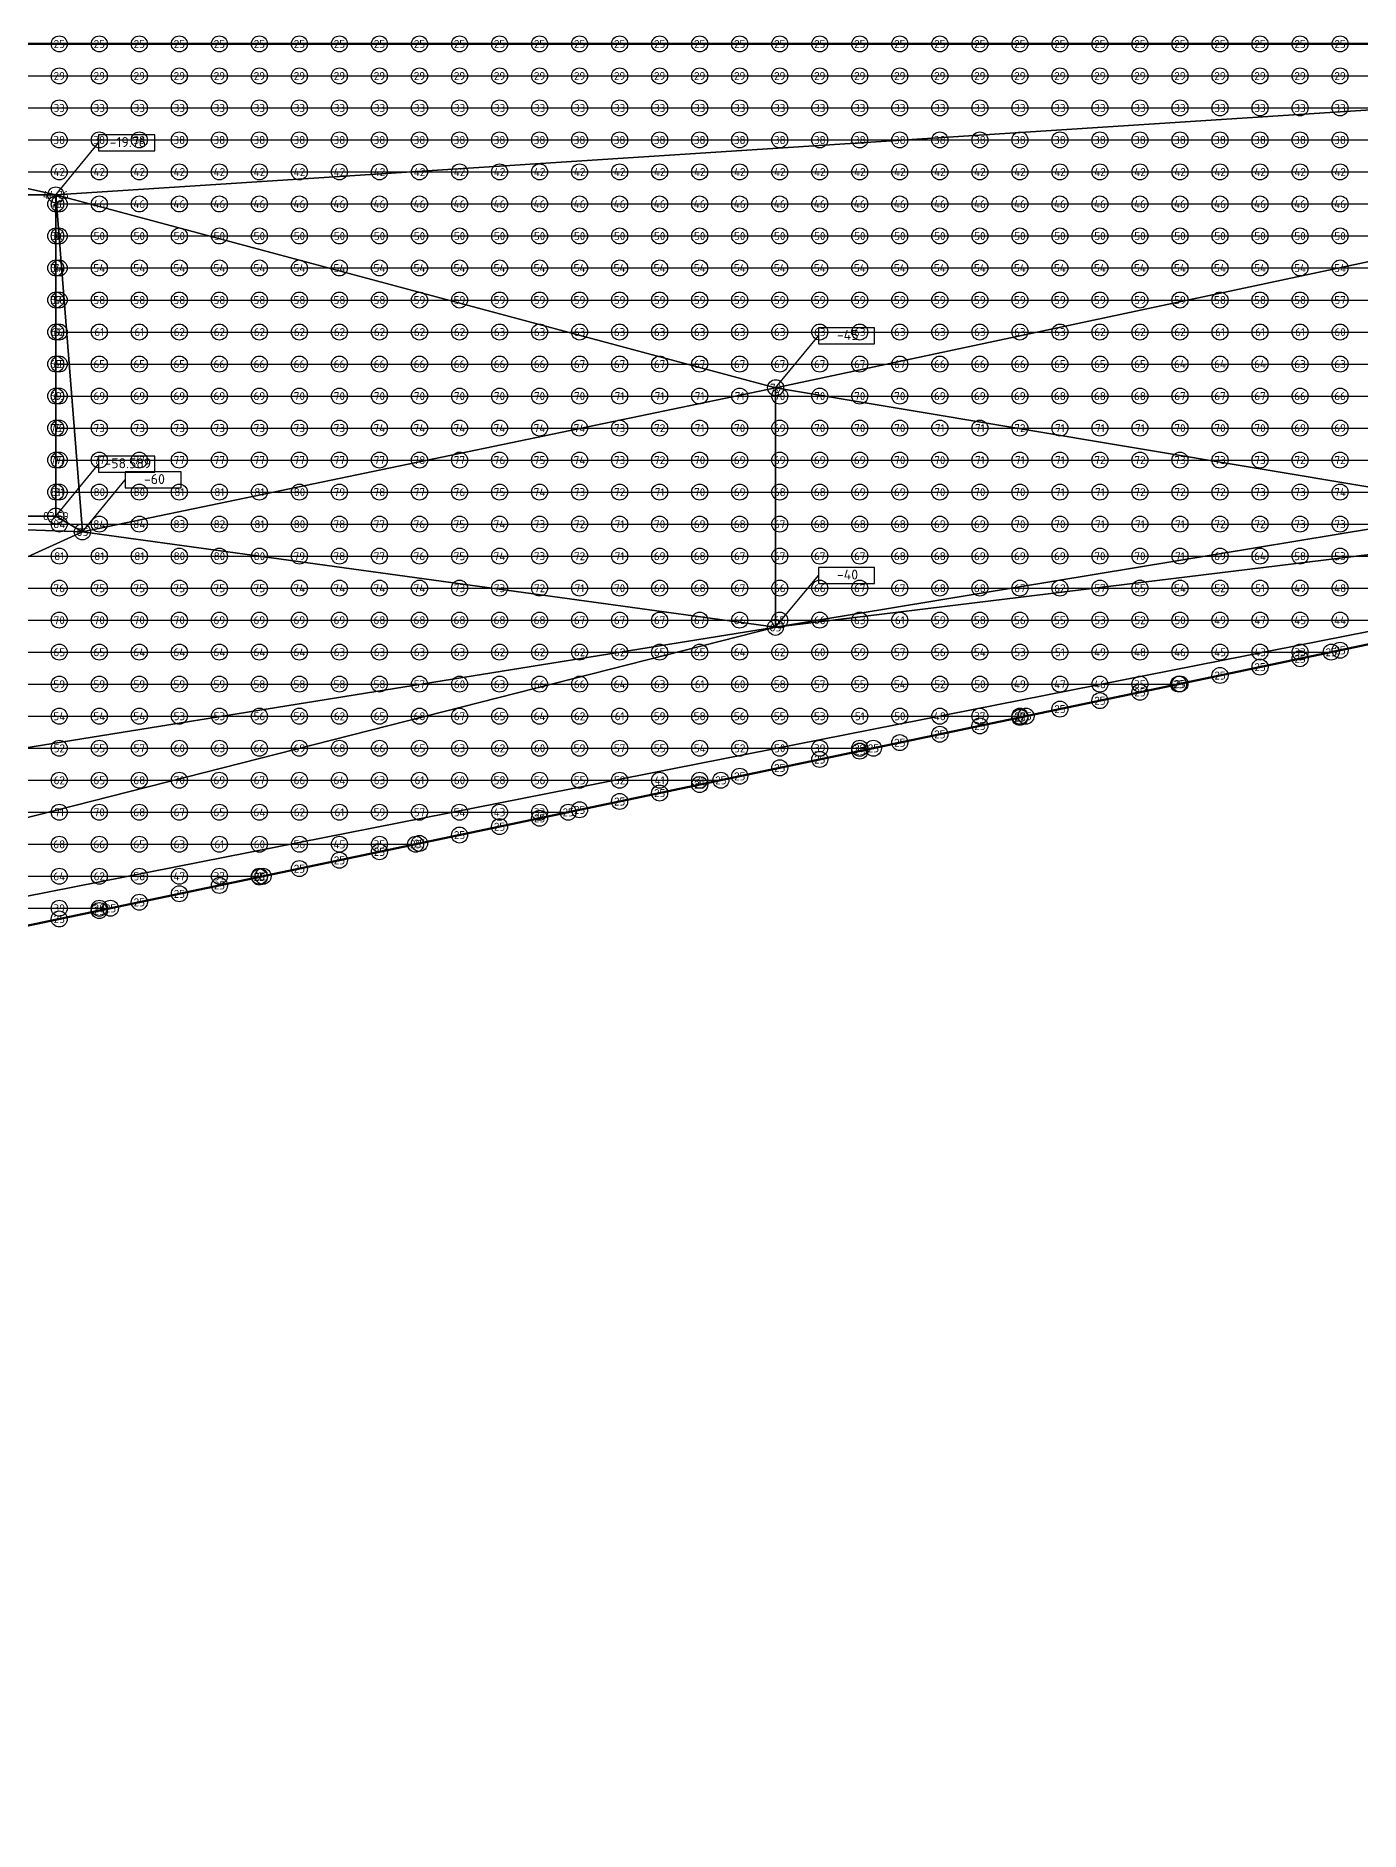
# Model space of a CAD drawing. Header units: millimetres. Extents: x 3543 to 589126, y -146359 to 38454.
# Drawn here: x 536469 to 553010, y 4826 to 27258 of the extents above; entities that cross this region are included whole.
import ezdxf
from ezdxf.enums import TextEntityAlignment as Align

# ---------------------------------------------------------------- set-up
doc = ezdxf.new("R2010")
doc.units = ezdxf.units.MM
doc.layers.add('контур', color=1, linetype='Continuous', lineweight=50)
for name, color, linetype in [('линии_высот', 4, 'Continuous'), ('областиvb', 52, 'Continuous'), ('опоры_текстvb', 7, 'Continuous'), ('опорыvb', 7, 'Continuous'), ('сеткаvb', 8, 'Continuous')]:
    doc.layers.add(name, color=color, linetype=linetype)
doc.styles.add('isocpeur', font='isocpeur.ttf')

# ---------------------------------------------------------------- blocks, each defined once
blk = doc.blocks.new('otmetka_oporvb')
at = {"linetype": 'ByBlock', "lineweight": -2}
blk.add_hatch(color=0, dxfattribs=at).paths.add_polyline_path([(-38, -32, 1), (38, 32, 1)])
at = {"color": 0, "linetype": 'ByBlock', "lineweight": -2}
blk.add_line((0, 0), (2142, 2596), dxfattribs=at)
at = {"color": 0}
blk.add_lwpolyline([(2142, 2196), (4942, 2196), (4942, 2996), (2142, 2996)], close=True, dxfattribs=at)
at = {"color": 0, "linetype": 'ByBlock', "lineweight": -2, "style": 'isocpeur'}
blk.add_attdef('OTM', text='', height=500, dxfattribs=at).set_placement((3600, 2639), align=Align.MIDDLE_CENTER)
blk = doc.blocks.new('opor_symbPRO')
at = {"color": 0, "ltscale": 20}
blk.add_circle((0, 0), 100, dxfattribs=at)
at = {"layer": 'опоры_текстvb', "color": 0, "linetype": 'ByBlock', "lineweight": -2, "style": 'isocpeur'}
blk.add_attdef('COL', text='', height=100, dxfattribs=at).set_placement((0, -1), align=Align.MIDDLE_CENTER)

msp = doc.modelspace()

# ---------------------------------------------------------------- linework, layer by layer
at = {"layer": 'контур'}
msp.add_lwpolyline([(482446.7, 4826.4), (477760.5, 27157.8), (496743.3, 27157.8), (496743.3, 17060.4), (528243.1, 17060.4), (528243.1, 27157.8), (565904.8, 27157.8), (565904.8, 22339.3)], close=True, dxfattribs=at)
at = {"layer": 'линии_высот'}
for points in [[(536716.9, 25271.5), (528243.1, 27157.8), (565904.8, 27157.8)], [(531615.9, 25271.5), (528243.1, 27157.8), (536716.9, 25271.5)], [(545709.5, 22862), (536716.9, 25271.5), (565904.8, 27157.8)], [(554700.5, 21357.4), (545709.5, 22862), (565904.8, 27157.8)], [(537049.5, 21060.2), (536716.9, 25271.5), (545709.5, 22862)], [(536716.9, 21258.6), (536716.9, 25271.5), (537049.5, 21060.2)], [(545707.4, 19867.8), (537049.5, 21060.2), (545709.5, 22862)], [(545707.4, 19867.8), (545709.5, 22862), (554700.5, 21357.4)], [(482446.7, 4826.4), (519200.6, 13124.4), (565904.8, 22339.3)], [(519200.6, 13124.4), (545707.4, 19867.8), (565904.8, 22339.3)], [(545707.4, 19867.8), (554700.5, 21357.4), (565904.8, 22339.3)], [(528243.1, 17060.4), (531615.9, 21258.6), (537049.5, 21060.2)], [(531615.9, 21258.6), (536716.9, 21258.6), (537049.5, 21060.2)], [(528243.1, 17060.4), (537049.5, 21060.2), (545707.4, 19867.8)], [(519200.6, 13124.4), (528243.1, 17060.4), (545707.4, 19867.8)]]:
    msp.add_lwpolyline(points, close=True, dxfattribs=at)
at = {"layer": 'областиvb'}
msp.add_lwpolyline([(531615.9, 25271.5), (536716.9, 25271.5), (536716.9, 21258.6), (531615.9, 21258.6)], close=True, dxfattribs=at)
at = {"layer": 'сеткаvb'}
for p, q in [((528243.1, 27157.8), (565904.8, 27157.8)), ((528243.1, 26757.8), (565904.8, 26757.8)), ((528243.1, 26357.8), (565904.8, 26357.8)), ((528243.1, 25957.8), (565904.8, 25957.8)), ((528243.1, 25557.8), (565904.8, 25557.8)), ((531615.9, 25271.5), (536716.9, 25271.5)), ((536716.9, 25157.8), (565904.8, 25157.8)), ((536716.9, 24757.8), (565904.8, 24757.8)), ((536716.9, 24357.8), (565904.8, 24357.8)), ((536716.9, 23957.8), (565904.8, 23957.8)), ((536716.9, 23557.8), (565904.8, 23557.8)), ((536716.9, 23157.8), (565904.8, 23157.8)), ((536716.9, 22757.8), (565904.8, 22757.8)), ((536716.9, 22357.8), (565904.8, 22357.8)), ((536716.9, 21957.8), (564087, 21957.8)), ((536716.9, 21557.8), (562180.8, 21557.8)), ((528243.1, 21157.8), (560274.6, 21157.8)), ((536716.9, 21258.6), (531615.9, 21258.6)), ((528243.1, 20757.8), (558368.4, 20757.8)), ((528243.1, 20357.8), (556462.2, 20357.8)), ((528243.1, 19957.8), (554556, 19957.8)), ((528243.1, 19557.8), (552649.7, 19557.8)), ((528243.1, 19157.8), (550743.5, 19157.8)), ((528243.1, 18757.8), (548837.3, 18757.8)), ((528243.1, 18357.8), (546931.1, 18357.8)), ((528243.1, 17957.8), (545024.9, 17957.8)), ((528243.1, 17557.8), (543118.7, 17557.8)), ((528243.1, 17157.8), (541212.4, 17157.8)), ((481989, 16757.8), (539306.2, 16757.8)), ((482073.8, 16357.8), (537400, 16357.8))]:
    msp.add_line(p, q, dxfattribs=at)

# ---------------------------------------------------------------- block references
at = {"xscale": 0.25, "yscale": 0.25, "zscale": 0.25}
for p, values in [((536716.9, 25271.5), {'OTM': '-19.76'}), ((545709.5, 22862), {'OTM': '-45'}), ((536716.9, 21258.6), {'OTM': '-58.589'}), ((537049.5, 21060.2), {'OTM': '-60'}), ((545707.4, 19867.8), {'OTM': '-40'})]:
    msp.add_blockref('otmetka_oporvb', p, dxfattribs=at).add_auto_attribs(values)
at = {"layer": 'опорыvb', "color": 1}
for p, values in [((536760.5, 27157.8), {'COL': '25'}), ((537260.5, 27157.8), {'COL': '25'}), ((537760.5, 27157.8), {'COL': '25'}), ((538260.5, 27157.8), {'COL': '25'}), ((538760.5, 27157.8), {'COL': '25'}), ((539260.5, 27157.8), {'COL': '25'}), ((539760.5, 27157.8), {'COL': '25'}), ((540260.5, 27157.8), {'COL': '25'}), ((540760.5, 27157.8), {'COL': '25'}), ((541260.5, 27157.8), {'COL': '25'}), ((541760.5, 27157.8), {'COL': '25'}), ((542260.5, 27157.8), {'COL': '25'}), ((542760.5, 27157.8), {'COL': '25'}), ((543260.5, 27157.8), {'COL': '25'}), ((543760.5, 27157.8), {'COL': '25'}), ((544260.5, 27157.8), {'COL': '25'}), ((544760.5, 27157.8), {'COL': '25'}), ((545260.5, 27157.8), {'COL': '25'}), ((545760.5, 27157.8), {'COL': '25'}), ((546260.5, 27157.8), {'COL': '25'}), ((546760.5, 27157.8), {'COL': '25'}), ((547260.5, 27157.8), {'COL': '25'}), ((547760.5, 27157.8), {'COL': '25'}), ((548260.5, 27157.8), {'COL': '25'}), ((548760.5, 27157.8), {'COL': '25'}), ((549260.5, 27157.8), {'COL': '25'}), ((549760.5, 27157.8), {'COL': '25'}), ((550260.5, 27157.8), {'COL': '25'}), ((550760.5, 27157.8), {'COL': '25'}), ((551260.5, 27157.8), {'COL': '25'}), ((551760.5, 27157.8), {'COL': '25'}), ((552260.5, 27157.8), {'COL': '25'}), ((552760.5, 27157.8), {'COL': '25'}), ((536760.5, 26757.8), {'COL': '29'}), ((537260.5, 26757.8), {'COL': '29'}), ((537760.5, 26757.8), {'COL': '29'}), ((538260.5, 26757.8), {'COL': '29'}), ((538760.5, 26757.8), {'COL': '29'}), ((539260.5, 26757.8), {'COL': '29'}), ((539760.5, 26757.8), {'COL': '29'}), ((540260.5, 26757.8), {'COL': '29'}), ((540760.5, 26757.8), {'COL': '29'}), ((541260.5, 26757.8), {'COL': '29'}), ((541760.5, 26757.8), {'COL': '29'}), ((542260.5, 26757.8), {'COL': '29'}), ((542760.5, 26757.8), {'COL': '29'}), ((543260.5, 26757.8), {'COL': '29'}), ((543760.5, 26757.8), {'COL': '29'}), ((544260.5, 26757.8), {'COL': '29'}), ((544760.5, 26757.8), {'COL': '29'}), ((545260.5, 26757.8), {'COL': '29'}), ((545760.5, 26757.8), {'COL': '29'}), ((546260.5, 26757.8), {'COL': '29'}), ((546760.5, 26757.8), {'COL': '29'}), ((547260.5, 26757.8), {'COL': '29'}), ((547760.5, 26757.8), {'COL': '29'}), ((548260.5, 26757.8), {'COL': '29'}), ((548760.5, 26757.8), {'COL': '29'}), ((549260.5, 26757.8), {'COL': '29'}), ((549760.5, 26757.8), {'COL': '29'}), ((550260.5, 26757.8), {'COL': '29'}), ((550760.5, 26757.8), {'COL': '29'}), ((551260.5, 26757.8), {'COL': '29'}), ((551760.5, 26757.8), {'COL': '29'}), ((552260.5, 26757.8), {'COL': '29'}), ((552760.5, 26757.8), {'COL': '29'}), ((536760.5, 26357.8), {'COL': '33'}), ((537260.5, 26357.8), {'COL': '33'}), ((537760.5, 26357.8), {'COL': '33'}), ((538260.5, 26357.8), {'COL': '33'}), ((538760.5, 26357.8), {'COL': '33'}), ((539260.5, 26357.8), {'COL': '33'}), ((539760.5, 26357.8), {'COL': '33'}), ((540260.5, 26357.8), {'COL': '33'}), ((540760.5, 26357.8), {'COL': '33'}), ((541260.5, 26357.8), {'COL': '33'}), ((541760.5, 26357.8), {'COL': '33'}), ((542260.5, 26357.8), {'COL': '33'}), ((542760.5, 26357.8), {'COL': '33'}), ((543260.5, 26357.8), {'COL': '33'}), ((543760.5, 26357.8), {'COL': '33'}), ((544260.5, 26357.8), {'COL': '33'}), ((544760.5, 26357.8), {'COL': '33'}), ((545260.5, 26357.8), {'COL': '33'}), ((545760.5, 26357.8), {'COL': '33'}), ((546260.5, 26357.8), {'COL': '33'}), ((546760.5, 26357.8), {'COL': '33'}), ((547260.5, 26357.8), {'COL': '33'}), ((547760.5, 26357.8), {'COL': '33'}), ((548260.5, 26357.8), {'COL': '33'}), ((548760.5, 26357.8), {'COL': '33'}), ((549260.5, 26357.8), {'COL': '33'}), ((549760.5, 26357.8), {'COL': '33'}), ((550260.5, 26357.8), {'COL': '33'}), ((550760.5, 26357.8), {'COL': '33'}), ((551260.5, 26357.8), {'COL': '33'}), ((551760.5, 26357.8), {'COL': '33'}), ((552260.5, 26357.8), {'COL': '33'}), ((552760.5, 26357.8), {'COL': '33'}), ((552260.5, 19557.8), {'COL': '33'}), ((552260.5, 19476.2), {'COL': '25'}), ((552649.7, 19557.8), {'COL': '25'}), ((552760.5, 19581.1), {'COL': '25'}), ((551260.5, 19266.3), {'COL': '25'}), ((551760.5, 19371.2), {'COL': '25'}), ((550260.5, 19056.5), {'COL': '25'}), ((550743.5, 19157.8), {'COL': '25'}), ((550760.5, 19161.4), {'COL': '25'}), ((548760.5, 18757.8), {'COL': '27'}), ((548837.3, 18757.8), {'COL': '25'}), ((549260.5, 18846.6), {'COL': '25'}), ((549760.5, 18951.6), {'COL': '25'}), ((547760.5, 18531.9), {'COL': '25'}), ((548260.5, 18636.8), {'COL': '25'}), ((548760.5, 18741.7), {'COL': '25'}), ((546760.5, 18357.8), {'COL': '29'}), ((546760.5, 18322), {'COL': '25'}), ((546931.1, 18357.8), {'COL': '25'}), ((547260.5, 18427), {'COL': '25'}), ((545760.5, 18112.2), {'COL': '25'}), ((546260.5, 18217.1), {'COL': '25'}), ((544760.5, 17957.8), {'COL': '31'}), ((544760.5, 17902.4), {'COL': '25'}), ((545024.9, 17957.8), {'COL': '25'}), ((545260.5, 18007.3), {'COL': '25'}), ((543760.5, 17692.5), {'COL': '25'}), ((544260.5, 17797.4), {'COL': '25'}), ((542760.5, 17557.8), {'COL': '33'}), ((542760.5, 17482.7), {'COL': '25'}), ((543118.7, 17557.8), {'COL': '25'}), ((543260.5, 17587.6), {'COL': '25'}), ((541760.5, 17272.8), {'COL': '25'}), ((542260.5, 17377.8), {'COL': '25'}), ((540260.5, 16958.1), {'COL': '25'}), ((540760.5, 17063), {'COL': '25'}), ((541212.4, 17157.8), {'COL': '25'}), ((541260.5, 17167.9), {'COL': '25'}), ((539260.5, 16757.8), {'COL': '26'}), ((539260.5, 16748.2), {'COL': '25'}), ((539306.2, 16757.8), {'COL': '25'}), ((539760.5, 16853.2), {'COL': '25'}), ((538260.5, 16538.4), {'COL': '25'}), ((538760.5, 16643.3), {'COL': '25'}), ((537260.5, 16357.8), {'COL': '28'}), ((537260.5, 16328.6), {'COL': '25'}), ((537400, 16357.8), {'COL': '25'}), ((537760.5, 16433.5), {'COL': '25'}), ((536760.5, 16223.6), {'COL': '25'})]:
    msp.add_blockref('opor_symbPRO', p, dxfattribs=at).add_auto_attribs(values)
at = {"layer": 'опорыvb', "color": 92}
for p, values in [((536760.5, 25957.8), {'COL': '38'}), ((537260.5, 25957.8), {'COL': '38'}), ((537760.5, 25957.8), {'COL': '38'}), ((538260.5, 25957.8), {'COL': '38'}), ((538760.5, 25957.8), {'COL': '38'}), ((539260.5, 25957.8), {'COL': '38'}), ((539760.5, 25957.8), {'COL': '38'}), ((540260.5, 25957.8), {'COL': '38'}), ((540760.5, 25957.8), {'COL': '38'}), ((541260.5, 25957.8), {'COL': '38'}), ((541760.5, 25957.8), {'COL': '38'}), ((542260.5, 25957.8), {'COL': '38'}), ((542760.5, 25957.8), {'COL': '38'}), ((543260.5, 25957.8), {'COL': '38'}), ((543760.5, 25957.8), {'COL': '38'}), ((544260.5, 25957.8), {'COL': '38'}), ((544760.5, 25957.8), {'COL': '38'}), ((545260.5, 25957.8), {'COL': '38'}), ((545760.5, 25957.8), {'COL': '38'}), ((546260.5, 25957.8), {'COL': '38'}), ((546760.5, 25957.8), {'COL': '38'}), ((547260.5, 25957.8), {'COL': '38'}), ((547760.5, 25957.8), {'COL': '38'}), ((548260.5, 25957.8), {'COL': '38'}), ((548760.5, 25957.8), {'COL': '38'}), ((549260.5, 25957.8), {'COL': '38'}), ((549760.5, 25957.8), {'COL': '38'}), ((550260.5, 25957.8), {'COL': '38'}), ((550760.5, 25957.8), {'COL': '38'}), ((551260.5, 25957.8), {'COL': '38'}), ((551760.5, 25957.8), {'COL': '38'}), ((552260.5, 25957.8), {'COL': '38'}), ((552760.5, 25957.8), {'COL': '38'}), ((536760.5, 25557.8), {'COL': '42'}), ((537260.5, 25557.8), {'COL': '42'}), ((537760.5, 25557.8), {'COL': '42'}), ((538260.5, 25557.8), {'COL': '42'}), ((538760.5, 25557.8), {'COL': '42'}), ((539260.5, 25557.8), {'COL': '42'}), ((539760.5, 25557.8), {'COL': '42'}), ((540260.5, 25557.8), {'COL': '42'}), ((540760.5, 25557.8), {'COL': '42'}), ((541260.5, 25557.8), {'COL': '42'}), ((541760.5, 25557.8), {'COL': '42'}), ((542260.5, 25557.8), {'COL': '42'}), ((542760.5, 25557.8), {'COL': '42'}), ((543260.5, 25557.8), {'COL': '42'}), ((543760.5, 25557.8), {'COL': '42'}), ((544260.5, 25557.8), {'COL': '42'}), ((544760.5, 25557.8), {'COL': '42'}), ((545260.5, 25557.8), {'COL': '42'}), ((545760.5, 25557.8), {'COL': '42'}), ((546260.5, 25557.8), {'COL': '42'}), ((546760.5, 25557.8), {'COL': '42'}), ((547260.5, 25557.8), {'COL': '42'}), ((547760.5, 25557.8), {'COL': '42'}), ((548260.5, 25557.8), {'COL': '42'}), ((548760.5, 25557.8), {'COL': '42'}), ((549260.5, 25557.8), {'COL': '42'}), ((549760.5, 25557.8), {'COL': '42'}), ((550260.5, 25557.8), {'COL': '42'}), ((550760.5, 25557.8), {'COL': '42'}), ((551260.5, 25557.8), {'COL': '42'}), ((551760.5, 25557.8), {'COL': '42'}), ((552260.5, 25557.8), {'COL': '42'}), ((552760.5, 25557.8), {'COL': '42'}), ((536716.9, 25271.5), {'COL': '44.76'}), ((536716.9, 25157.8), {'COL': '46'}), ((536760.5, 25157.8), {'COL': '46'}), ((537260.5, 25157.8), {'COL': '46'}), ((537760.5, 25157.8), {'COL': '46'}), ((538260.5, 25157.8), {'COL': '46'}), ((538760.5, 25157.8), {'COL': '46'}), ((539260.5, 25157.8), {'COL': '46'}), ((539760.5, 25157.8), {'COL': '46'}), ((540260.5, 25157.8), {'COL': '46'}), ((540760.5, 25157.8), {'COL': '46'}), ((541260.5, 25157.8), {'COL': '46'}), ((541760.5, 25157.8), {'COL': '46'}), ((542260.5, 25157.8), {'COL': '46'}), ((542760.5, 25157.8), {'COL': '46'}), ((543260.5, 25157.8), {'COL': '46'}), ((543760.5, 25157.8), {'COL': '46'}), ((544260.5, 25157.8), {'COL': '46'}), ((544760.5, 25157.8), {'COL': '46'}), ((545260.5, 25157.8), {'COL': '46'}), ((545760.5, 25157.8), {'COL': '46'}), ((546260.5, 25157.8), {'COL': '46'}), ((546760.5, 25157.8), {'COL': '46'}), ((547260.5, 25157.8), {'COL': '46'}), ((547760.5, 25157.8), {'COL': '46'}), ((548260.5, 25157.8), {'COL': '46'}), ((548760.5, 25157.8), {'COL': '46'}), ((549260.5, 25157.8), {'COL': '46'}), ((549760.5, 25157.8), {'COL': '46'}), ((550260.5, 25157.8), {'COL': '46'}), ((550760.5, 25157.8), {'COL': '46'}), ((551260.5, 25157.8), {'COL': '46'}), ((551760.5, 25157.8), {'COL': '46'}), ((552260.5, 25157.8), {'COL': '46'}), ((552760.5, 25157.8), {'COL': '46'}), ((552260.5, 20357.8), {'COL': '49'}), ((552760.5, 20357.8), {'COL': '48'}), ((551260.5, 19957.8), {'COL': '49'}), ((551760.5, 19957.8), {'COL': '47'}), ((552260.5, 19957.8), {'COL': '45'}), ((552760.5, 19957.8), {'COL': '44'}), ((549760.5, 19557.8), {'COL': '49'}), ((550260.5, 19557.8), {'COL': '48'}), ((550760.5, 19557.8), {'COL': '46'}), ((551260.5, 19557.8), {'COL': '45'}), ((551760.5, 19557.8), {'COL': '43'}), ((548760.5, 19157.8), {'COL': '49'}), ((549260.5, 19157.8), {'COL': '47'}), ((549760.5, 19157.8), {'COL': '46'}), ((550260.5, 19157.8), {'COL': '35'}), ((547760.5, 18757.8), {'COL': '48'}), ((548260.5, 18757.8), {'COL': '37'}), ((546260.5, 18357.8), {'COL': '39'}), ((544260.5, 17957.8), {'COL': '41'}), ((542260.5, 17557.8), {'COL': '43'}), ((540260.5, 17157.8), {'COL': '45'}), ((540760.5, 17157.8), {'COL': '35'}), ((538260.5, 16757.8), {'COL': '47'}), ((538760.5, 16757.8), {'COL': '37'}), ((536760.5, 16357.8), {'COL': '39'})]:
    msp.add_blockref('opor_symbPRO', p, dxfattribs=at).add_auto_attribs(values)
at = {"layer": 'опорыvb', "color": 131}
for p, values in [((536716.9, 24757.8), {'COL': '50'}), ((536760.5, 24757.8), {'COL': '50'}), ((537260.5, 24757.8), {'COL': '50'}), ((537760.5, 24757.8), {'COL': '50'}), ((538260.5, 24757.8), {'COL': '50'}), ((538760.5, 24757.8), {'COL': '50'}), ((539260.5, 24757.8), {'COL': '50'}), ((539760.5, 24757.8), {'COL': '50'}), ((540260.5, 24757.8), {'COL': '50'}), ((540760.5, 24757.8), {'COL': '50'}), ((541260.5, 24757.8), {'COL': '50'}), ((541760.5, 24757.8), {'COL': '50'}), ((542260.5, 24757.8), {'COL': '50'}), ((542760.5, 24757.8), {'COL': '50'}), ((543260.5, 24757.8), {'COL': '50'}), ((543760.5, 24757.8), {'COL': '50'}), ((544260.5, 24757.8), {'COL': '50'}), ((544760.5, 24757.8), {'COL': '50'}), ((545260.5, 24757.8), {'COL': '50'}), ((545760.5, 24757.8), {'COL': '50'}), ((546260.5, 24757.8), {'COL': '50'}), ((546760.5, 24757.8), {'COL': '50'}), ((547260.5, 24757.8), {'COL': '50'}), ((547760.5, 24757.8), {'COL': '50'}), ((548260.5, 24757.8), {'COL': '50'}), ((548760.5, 24757.8), {'COL': '50'}), ((549260.5, 24757.8), {'COL': '50'}), ((549760.5, 24757.8), {'COL': '50'}), ((550260.5, 24757.8), {'COL': '50'}), ((550760.5, 24757.8), {'COL': '50'}), ((551260.5, 24757.8), {'COL': '50'}), ((551760.5, 24757.8), {'COL': '50'}), ((552260.5, 24757.8), {'COL': '50'}), ((552760.5, 24757.8), {'COL': '50'}), ((536716.9, 24357.8), {'COL': '54'}), ((536760.5, 24357.8), {'COL': '54'}), ((537260.5, 24357.8), {'COL': '54'}), ((537760.5, 24357.8), {'COL': '54'}), ((538260.5, 24357.8), {'COL': '54'}), ((538760.5, 24357.8), {'COL': '54'}), ((539260.5, 24357.8), {'COL': '54'}), ((539760.5, 24357.8), {'COL': '54'}), ((540260.5, 24357.8), {'COL': '54'}), ((540760.5, 24357.8), {'COL': '54'}), ((541260.5, 24357.8), {'COL': '54'}), ((541760.5, 24357.8), {'COL': '54'}), ((542260.5, 24357.8), {'COL': '54'}), ((542760.5, 24357.8), {'COL': '54'}), ((543260.5, 24357.8), {'COL': '54'}), ((543760.5, 24357.8), {'COL': '54'}), ((544260.5, 24357.8), {'COL': '54'}), ((544760.5, 24357.8), {'COL': '54'}), ((545260.5, 24357.8), {'COL': '54'}), ((545760.5, 24357.8), {'COL': '54'}), ((546260.5, 24357.8), {'COL': '54'}), ((546760.5, 24357.8), {'COL': '54'}), ((547260.5, 24357.8), {'COL': '54'}), ((547760.5, 24357.8), {'COL': '54'}), ((548260.5, 24357.8), {'COL': '54'}), ((548760.5, 24357.8), {'COL': '54'}), ((549260.5, 24357.8), {'COL': '54'}), ((549760.5, 24357.8), {'COL': '54'}), ((550260.5, 24357.8), {'COL': '54'}), ((550760.5, 24357.8), {'COL': '54'}), ((551260.5, 24357.8), {'COL': '54'}), ((551760.5, 24357.8), {'COL': '54'}), ((552260.5, 24357.8), {'COL': '54'}), ((552760.5, 24357.8), {'COL': '54'}), ((536716.9, 23957.8), {'COL': '57'}), ((536760.5, 23957.8), {'COL': '58'}), ((537260.5, 23957.8), {'COL': '58'}), ((537760.5, 23957.8), {'COL': '58'}), ((538260.5, 23957.8), {'COL': '58'}), ((538760.5, 23957.8), {'COL': '58'}), ((539260.5, 23957.8), {'COL': '58'}), ((539760.5, 23957.8), {'COL': '58'}), ((540260.5, 23957.8), {'COL': '58'}), ((540760.5, 23957.8), {'COL': '58'}), ((541260.5, 23957.8), {'COL': '59'}), ((541760.5, 23957.8), {'COL': '59'}), ((542260.5, 23957.8), {'COL': '59'}), ((542760.5, 23957.8), {'COL': '59'}), ((543260.5, 23957.8), {'COL': '59'}), ((543760.5, 23957.8), {'COL': '59'}), ((544260.5, 23957.8), {'COL': '59'}), ((544760.5, 23957.8), {'COL': '59'}), ((545260.5, 23957.8), {'COL': '59'}), ((545760.5, 23957.8), {'COL': '59'}), ((546260.5, 23957.8), {'COL': '59'}), ((546760.5, 23957.8), {'COL': '59'}), ((547260.5, 23957.8), {'COL': '59'}), ((547760.5, 23957.8), {'COL': '59'}), ((548260.5, 23957.8), {'COL': '59'}), ((548760.5, 23957.8), {'COL': '59'}), ((549260.5, 23957.8), {'COL': '59'}), ((549760.5, 23957.8), {'COL': '59'}), ((550260.5, 23957.8), {'COL': '59'}), ((550760.5, 23957.8), {'COL': '59'}), ((551260.5, 23957.8), {'COL': '58'}), ((551760.5, 23957.8), {'COL': '58'}), ((552260.5, 23957.8), {'COL': '58'}), ((552760.5, 23957.8), {'COL': '57'}), ((536716.9, 23557.8), {'COL': '61'}), ((536760.5, 23557.8), {'COL': '62'}), ((537260.5, 23557.8), {'COL': '61'}), ((537760.5, 23557.8), {'COL': '61'}), ((538260.5, 23557.8), {'COL': '62'}), ((538760.5, 23557.8), {'COL': '62'}), ((539260.5, 23557.8), {'COL': '62'}), ((539760.5, 23557.8), {'COL': '62'}), ((540260.5, 23557.8), {'COL': '62'}), ((540760.5, 23557.8), {'COL': '62'}), ((541260.5, 23557.8), {'COL': '62'}), ((541760.5, 23557.8), {'COL': '62'}), ((542260.5, 23557.8), {'COL': '63'}), ((542760.5, 23557.8), {'COL': '63'}), ((543260.5, 23557.8), {'COL': '63'}), ((543760.5, 23557.8), {'COL': '63'}), ((544260.5, 23557.8), {'COL': '63'}), ((544760.5, 23557.8), {'COL': '63'}), ((545260.5, 23557.8), {'COL': '63'}), ((545760.5, 23557.8), {'COL': '63'}), ((546260.5, 23557.8), {'COL': '63'}), ((546760.5, 23557.8), {'COL': '63'}), ((547260.5, 23557.8), {'COL': '63'}), ((547760.5, 23557.8), {'COL': '63'}), ((548260.5, 23557.8), {'COL': '63'}), ((548760.5, 23557.8), {'COL': '63'}), ((549260.5, 23557.8), {'COL': '63'}), ((549760.5, 23557.8), {'COL': '62'}), ((550260.5, 23557.8), {'COL': '62'}), ((550760.5, 23557.8), {'COL': '62'}), ((551260.5, 23557.8), {'COL': '61'}), ((551760.5, 23557.8), {'COL': '61'}), ((552260.5, 23557.8), {'COL': '61'}), ((552760.5, 23557.8), {'COL': '60'}), ((536716.9, 23157.8), {'COL': '65'}), ((536760.5, 23157.8), {'COL': '65'}), ((537260.5, 23157.8), {'COL': '65'}), ((537760.5, 23157.8), {'COL': '65'}), ((538260.5, 23157.8), {'COL': '65'}), ((538760.5, 23157.8), {'COL': '66'}), ((539260.5, 23157.8), {'COL': '66'}), ((539760.5, 23157.8), {'COL': '66'}), ((540260.5, 23157.8), {'COL': '66'}), ((540760.5, 23157.8), {'COL': '66'}), ((541260.5, 23157.8), {'COL': '66'}), ((541760.5, 23157.8), {'COL': '66'}), ((542260.5, 23157.8), {'COL': '66'}), ((542760.5, 23157.8), {'COL': '66'}), ((543260.5, 23157.8), {'COL': '67'}), ((543760.5, 23157.8), {'COL': '67'}), ((544260.5, 23157.8), {'COL': '67'}), ((544760.5, 23157.8), {'COL': '67'}), ((545260.5, 23157.8), {'COL': '67'}), ((545760.5, 23157.8), {'COL': '67'}), ((546260.5, 23157.8), {'COL': '67'}), ((546760.5, 23157.8), {'COL': '67'}), ((547260.5, 23157.8), {'COL': '67'}), ((547760.5, 23157.8), {'COL': '66'}), ((548260.5, 23157.8), {'COL': '66'}), ((548760.5, 23157.8), {'COL': '66'}), ((549260.5, 23157.8), {'COL': '65'}), ((549760.5, 23157.8), {'COL': '65'}), ((550260.5, 23157.8), {'COL': '65'}), ((550760.5, 23157.8), {'COL': '64'}), ((551260.5, 23157.8), {'COL': '64'}), ((551760.5, 23157.8), {'COL': '64'}), ((552260.5, 23157.8), {'COL': '63'}), ((552760.5, 23157.8), {'COL': '63'}), ((545709.5, 22862), {'COL': '70'}), ((536716.9, 22757.8), {'COL': '69'}), ((536760.5, 22757.8), {'COL': '69'}), ((537260.5, 22757.8), {'COL': '69'}), ((537760.5, 22757.8), {'COL': '69'}), ((538260.5, 22757.8), {'COL': '69'}), ((538760.5, 22757.8), {'COL': '69'}), ((539260.5, 22757.8), {'COL': '69'}), ((539760.5, 22757.8), {'COL': '70'}), ((540260.5, 22757.8), {'COL': '70'}), ((540760.5, 22757.8), {'COL': '70'}), ((541260.5, 22757.8), {'COL': '70'}), ((541760.5, 22757.8), {'COL': '70'}), ((542260.5, 22757.8), {'COL': '70'}), ((542760.5, 22757.8), {'COL': '70'}), ((543260.5, 22757.8), {'COL': '70'}), ((543760.5, 22757.8), {'COL': '71'}), ((544260.5, 22757.8), {'COL': '71'}), ((544760.5, 22757.8), {'COL': '71'}), ((545260.5, 22757.8), {'COL': '71'}), ((545760.5, 22757.8), {'COL': '70'}), ((546260.5, 22757.8), {'COL': '70'}), ((546760.5, 22757.8), {'COL': '70'}), ((547260.5, 22757.8), {'COL': '70'}), ((547760.5, 22757.8), {'COL': '69'}), ((548260.5, 22757.8), {'COL': '69'}), ((548760.5, 22757.8), {'COL': '69'}), ((549260.5, 22757.8), {'COL': '68'}), ((549760.5, 22757.8), {'COL': '68'}), ((550260.5, 22757.8), {'COL': '68'}), ((550760.5, 22757.8), {'COL': '67'}), ((551260.5, 22757.8), {'COL': '67'}), ((551760.5, 22757.8), {'COL': '67'}), ((552260.5, 22757.8), {'COL': '66'}), ((552760.5, 22757.8), {'COL': '66'}), ((536716.9, 22357.8), {'COL': '73'}), ((536760.5, 22357.8), {'COL': '73'}), ((537260.5, 22357.8), {'COL': '73'}), ((537760.5, 22357.8), {'COL': '73'}), ((538260.5, 22357.8), {'COL': '73'}), ((538760.5, 22357.8), {'COL': '73'}), ((539260.5, 22357.8), {'COL': '73'}), ((539760.5, 22357.8), {'COL': '73'}), ((540260.5, 22357.8), {'COL': '73'}), ((540760.5, 22357.8), {'COL': '74'}), ((541260.5, 22357.8), {'COL': '74'}), ((541760.5, 22357.8), {'COL': '74'}), ((542260.5, 22357.8), {'COL': '74'}), ((542760.5, 22357.8), {'COL': '74'}), ((543260.5, 22357.8), {'COL': '74'}), ((543760.5, 22357.8), {'COL': '73'}), ((544260.5, 22357.8), {'COL': '72'}), ((544760.5, 22357.8), {'COL': '71'}), ((545260.5, 22357.8), {'COL': '70'}), ((545760.5, 22357.8), {'COL': '69'}), ((546260.5, 22357.8), {'COL': '70'}), ((546760.5, 22357.8), {'COL': '70'}), ((547260.5, 22357.8), {'COL': '70'}), ((547760.5, 22357.8), {'COL': '71'}), ((548260.5, 22357.8), {'COL': '71'}), ((548760.5, 22357.8), {'COL': '72'}), ((549260.5, 22357.8), {'COL': '71'}), ((549760.5, 22357.8), {'COL': '71'}), ((550260.5, 22357.8), {'COL': '71'}), ((550760.5, 22357.8), {'COL': '70'}), ((551260.5, 22357.8), {'COL': '70'}), ((551760.5, 22357.8), {'COL': '70'}), ((552260.5, 22357.8), {'COL': '69'}), ((552760.5, 22357.8), {'COL': '69'}), ((536716.9, 21957.8), {'COL': '77'}), ((536760.5, 21957.8), {'COL': '77'}), ((537260.5, 21957.8), {'COL': '77'}), ((537760.5, 21957.8), {'COL': '77'}), ((538260.5, 21957.8), {'COL': '77'}), ((538760.5, 21957.8), {'COL': '77'}), ((539260.5, 21957.8), {'COL': '77'}), ((539760.5, 21957.8), {'COL': '77'}), ((540260.5, 21957.8), {'COL': '77'}), ((540760.5, 21957.8), {'COL': '77'}), ((541260.5, 21957.8), {'COL': '78'}), ((541760.5, 21957.8), {'COL': '77'}), ((542260.5, 21957.8), {'COL': '76'}), ((542760.5, 21957.8), {'COL': '75'}), ((543260.5, 21957.8), {'COL': '74'}), ((543760.5, 21957.8), {'COL': '73'}), ((544260.5, 21957.8), {'COL': '72'}), ((544760.5, 21957.8), {'COL': '70'}), ((545260.5, 21957.8), {'COL': '69'}), ((545760.5, 21957.8), {'COL': '69'}), ((546260.5, 21957.8), {'COL': '69'}), ((546760.5, 21957.8), {'COL': '69'}), ((547260.5, 21957.8), {'COL': '70'}), ((547760.5, 21957.8), {'COL': '70'}), ((548260.5, 21957.8), {'COL': '71'}), ((548760.5, 21957.8), {'COL': '71'}), ((549260.5, 21957.8), {'COL': '71'}), ((549760.5, 21957.8), {'COL': '72'}), ((550260.5, 21957.8), {'COL': '72'}), ((550760.5, 21957.8), {'COL': '73'}), ((551260.5, 21957.8), {'COL': '73'}), ((551760.5, 21957.8), {'COL': '73'}), ((552260.5, 21957.8), {'COL': '72'}), ((552760.5, 21957.8), {'COL': '72'}), ((540260.5, 21557.8), {'COL': '79'}), ((540760.5, 21557.8), {'COL': '78'}), ((541260.5, 21557.8), {'COL': '77'}), ((541760.5, 21557.8), {'COL': '76'}), ((542260.5, 21557.8), {'COL': '75'}), ((542760.5, 21557.8), {'COL': '74'}), ((543260.5, 21557.8), {'COL': '73'}), ((543760.5, 21557.8), {'COL': '72'}), ((544260.5, 21557.8), {'COL': '71'}), ((544760.5, 21557.8), {'COL': '70'}), ((545260.5, 21557.8), {'COL': '69'}), ((545760.5, 21557.8), {'COL': '68'}), ((546260.5, 21557.8), {'COL': '68'}), ((546760.5, 21557.8), {'COL': '69'}), ((547260.5, 21557.8), {'COL': '69'}), ((547760.5, 21557.8), {'COL': '70'}), ((548260.5, 21557.8), {'COL': '70'}), ((548760.5, 21557.8), {'COL': '70'}), ((549260.5, 21557.8), {'COL': '71'}), ((549760.5, 21557.8), {'COL': '71'}), ((550260.5, 21557.8), {'COL': '72'}), ((550760.5, 21557.8), {'COL': '72'}), ((551260.5, 21557.8), {'COL': '72'}), ((551760.5, 21557.8), {'COL': '73'}), ((552260.5, 21557.8), {'COL': '73'}), ((552760.5, 21557.8), {'COL': '74'}), ((540260.5, 21157.8), {'COL': '78'}), ((540760.5, 21157.8), {'COL': '77'}), ((541260.5, 21157.8), {'COL': '76'}), ((541760.5, 21157.8), {'COL': '75'}), ((542260.5, 21157.8), {'COL': '74'}), ((542760.5, 21157.8), {'COL': '73'}), ((543260.5, 21157.8), {'COL': '72'}), ((543760.5, 21157.8), {'COL': '71'}), ((544260.5, 21157.8), {'COL': '70'}), ((544760.5, 21157.8), {'COL': '69'}), ((545260.5, 21157.8), {'COL': '68'}), ((545760.5, 21157.8), {'COL': '67'}), ((546260.5, 21157.8), {'COL': '68'}), ((546760.5, 21157.8), {'COL': '68'}), ((547260.5, 21157.8), {'COL': '68'}), ((547760.5, 21157.8), {'COL': '69'}), ((548260.5, 21157.8), {'COL': '69'}), ((548760.5, 21157.8), {'COL': '70'}), ((549260.5, 21157.8), {'COL': '70'}), ((549760.5, 21157.8), {'COL': '71'}), ((550260.5, 21157.8), {'COL': '71'}), ((550760.5, 21157.8), {'COL': '71'}), ((551260.5, 21157.8), {'COL': '72'}), ((551760.5, 21157.8), {'COL': '72'}), ((552260.5, 21157.8), {'COL': '73'}), ((552760.5, 21157.8), {'COL': '73'}), ((539760.5, 20757.8), {'COL': '79'}), ((540260.5, 20757.8), {'COL': '78'}), ((540760.5, 20757.8), {'COL': '77'}), ((541260.5, 20757.8), {'COL': '76'}), ((541760.5, 20757.8), {'COL': '75'}), ((542260.5, 20757.8), {'COL': '74'}), ((542760.5, 20757.8), {'COL': '73'}), ((543260.5, 20757.8), {'COL': '72'}), ((543760.5, 20757.8), {'COL': '71'}), ((544260.5, 20757.8), {'COL': '69'}), ((544760.5, 20757.8), {'COL': '68'}), ((545260.5, 20757.8), {'COL': '67'}), ((545760.5, 20757.8), {'COL': '67'}), ((546260.5, 20757.8), {'COL': '67'}), ((546760.5, 20757.8), {'COL': '67'}), ((547260.5, 20757.8), {'COL': '68'}), ((547760.5, 20757.8), {'COL': '68'}), ((548260.5, 20757.8), {'COL': '69'}), ((548760.5, 20757.8), {'COL': '69'}), ((549260.5, 20757.8), {'COL': '69'}), ((549760.5, 20757.8), {'COL': '70'}), ((550260.5, 20757.8), {'COL': '70'}), ((550760.5, 20757.8), {'COL': '71'}), ((551260.5, 20757.8), {'COL': '69'}), ((551760.5, 20757.8), {'COL': '64'}), ((552260.5, 20757.8), {'COL': '58'}), ((552760.5, 20757.8), {'COL': '53'}), ((536760.5, 20357.8), {'COL': '76'}), ((537260.5, 20357.8), {'COL': '75'}), ((537760.5, 20357.8), {'COL': '75'}), ((538260.5, 20357.8), {'COL': '75'}), ((538760.5, 20357.8), {'COL': '75'}), ((539260.5, 20357.8), {'COL': '75'}), ((539760.5, 20357.8), {'COL': '74'}), ((540260.5, 20357.8), {'COL': '74'}), ((540760.5, 20357.8), {'COL': '74'}), ((541260.5, 20357.8), {'COL': '74'}), ((541760.5, 20357.8), {'COL': '73'}), ((542260.5, 20357.8), {'COL': '73'}), ((542760.5, 20357.8), {'COL': '72'}), ((543260.5, 20357.8), {'COL': '71'}), ((543760.5, 20357.8), {'COL': '70'}), ((544260.5, 20357.8), {'COL': '69'}), ((544760.5, 20357.8), {'COL': '68'}), ((545260.5, 20357.8), {'COL': '67'}), ((545760.5, 20357.8), {'COL': '66'}), ((546260.5, 20357.8), {'COL': '66'}), ((546760.5, 20357.8), {'COL': '67'}), ((547260.5, 20357.8), {'COL': '67'}), ((547760.5, 20357.8), {'COL': '68'}), ((548260.5, 20357.8), {'COL': '68'}), ((548760.5, 20357.8), {'COL': '67'}), ((549260.5, 20357.8), {'COL': '62'}), ((549760.5, 20357.8), {'COL': '57'}), ((550260.5, 20357.8), {'COL': '55'}), ((550760.5, 20357.8), {'COL': '54'}), ((551260.5, 20357.8), {'COL': '52'}), ((551760.5, 20357.8), {'COL': '51'}), ((536760.5, 19957.8), {'COL': '70'}), ((537260.5, 19957.8), {'COL': '70'}), ((537760.5, 19957.8), {'COL': '70'}), ((538260.5, 19957.8), {'COL': '70'}), ((538760.5, 19957.8), {'COL': '69'}), ((539260.5, 19957.8), {'COL': '69'}), ((539760.5, 19957.8), {'COL': '69'}), ((540260.5, 19957.8), {'COL': '69'}), ((540760.5, 19957.8), {'COL': '68'}), ((541260.5, 19957.8), {'COL': '68'}), ((541760.5, 19957.8), {'COL': '68'}), ((542260.5, 19957.8), {'COL': '68'}), ((542760.5, 19957.8), {'COL': '68'}), ((543260.5, 19957.8), {'COL': '67'}), ((543760.5, 19957.8), {'COL': '67'}), ((544260.5, 19957.8), {'COL': '67'}), ((544760.5, 19957.8), {'COL': '67'}), ((545260.5, 19957.8), {'COL': '66'}), ((545707.4, 19867.8), {'COL': '65'}), ((545760.5, 19957.8), {'COL': '65'}), ((546260.5, 19957.8), {'COL': '66'}), ((546760.5, 19957.8), {'COL': '63'}), ((547260.5, 19957.8), {'COL': '61'}), ((547760.5, 19957.8), {'COL': '59'}), ((548260.5, 19957.8), {'COL': '58'}), ((548760.5, 19957.8), {'COL': '56'}), ((549260.5, 19957.8), {'COL': '55'}), ((549760.5, 19957.8), {'COL': '53'}), ((550260.5, 19957.8), {'COL': '52'}), ((550760.5, 19957.8), {'COL': '50'}), ((536760.5, 19557.8), {'COL': '65'}), ((537260.5, 19557.8), {'COL': '65'}), ((537760.5, 19557.8), {'COL': '64'}), ((538260.5, 19557.8), {'COL': '64'}), ((538760.5, 19557.8), {'COL': '64'}), ((539260.5, 19557.8), {'COL': '64'}), ((539760.5, 19557.8), {'COL': '64'}), ((540260.5, 19557.8), {'COL': '63'}), ((540760.5, 19557.8), {'COL': '63'}), ((541260.5, 19557.8), {'COL': '63'}), ((541760.5, 19557.8), {'COL': '63'}), ((542260.5, 19557.8), {'COL': '62'}), ((542760.5, 19557.8), {'COL': '62'}), ((543260.5, 19557.8), {'COL': '62'}), ((543760.5, 19557.8), {'COL': '62'}), ((544260.5, 19557.8), {'COL': '65'}), ((544760.5, 19557.8), {'COL': '65'}), ((545260.5, 19557.8), {'COL': '64'}), ((545760.5, 19557.8), {'COL': '62'}), ((546260.5, 19557.8), {'COL': '60'}), ((546760.5, 19557.8), {'COL': '59'}), ((547260.5, 19557.8), {'COL': '57'}), ((547760.5, 19557.8), {'COL': '56'}), ((548260.5, 19557.8), {'COL': '54'}), ((548760.5, 19557.8), {'COL': '53'}), ((549260.5, 19557.8), {'COL': '51'}), ((536760.5, 19157.8), {'COL': '59'}), ((537260.5, 19157.8), {'COL': '59'}), ((537760.5, 19157.8), {'COL': '59'}), ((538260.5, 19157.8), {'COL': '59'}), ((538760.5, 19157.8), {'COL': '59'}), ((539260.5, 19157.8), {'COL': '58'}), ((539760.5, 19157.8), {'COL': '58'}), ((540260.5, 19157.8), {'COL': '58'}), ((540760.5, 19157.8), {'COL': '58'}), ((541260.5, 19157.8), {'COL': '57'}), ((541760.5, 19157.8), {'COL': '60'}), ((542260.5, 19157.8), {'COL': '63'}), ((542760.5, 19157.8), {'COL': '66'}), ((543260.5, 19157.8), {'COL': '66'}), ((543760.5, 19157.8), {'COL': '64'}), ((544260.5, 19157.8), {'COL': '63'}), ((544760.5, 19157.8), {'COL': '61'}), ((545260.5, 19157.8), {'COL': '60'}), ((545760.5, 19157.8), {'COL': '58'}), ((546260.5, 19157.8), {'COL': '57'}), ((546760.5, 19157.8), {'COL': '55'}), ((547260.5, 19157.8), {'COL': '54'}), ((547760.5, 19157.8), {'COL': '52'}), ((548260.5, 19157.8), {'COL': '50'}), ((536760.5, 18757.8), {'COL': '54'}), ((537260.5, 18757.8), {'COL': '54'}), ((537760.5, 18757.8), {'COL': '54'}), ((538260.5, 18757.8), {'COL': '53'}), ((538760.5, 18757.8), {'COL': '53'}), ((539260.5, 18757.8), {'COL': '56'}), ((539760.5, 18757.8), {'COL': '59'}), ((540260.5, 18757.8), {'COL': '62'}), ((540760.5, 18757.8), {'COL': '65'}), ((541260.5, 18757.8), {'COL': '68'}), ((541760.5, 18757.8), {'COL': '67'}), ((542260.5, 18757.8), {'COL': '65'}), ((542760.5, 18757.8), {'COL': '64'}), ((543260.5, 18757.8), {'COL': '62'}), ((543760.5, 18757.8), {'COL': '61'}), ((544260.5, 18757.8), {'COL': '59'}), ((544760.5, 18757.8), {'COL': '58'}), ((545260.5, 18757.8), {'COL': '56'}), ((545760.5, 18757.8), {'COL': '55'}), ((546260.5, 18757.8), {'COL': '53'}), ((546760.5, 18757.8), {'COL': '51'}), ((547260.5, 18757.8), {'COL': '50'}), ((536760.5, 18357.8), {'COL': '52'}), ((537260.5, 18357.8), {'COL': '55'}), ((537760.5, 18357.8), {'COL': '57'}), ((538260.5, 18357.8), {'COL': '60'}), ((538760.5, 18357.8), {'COL': '63'}), ((539260.5, 18357.8), {'COL': '66'}), ((539760.5, 18357.8), {'COL': '69'}), ((540260.5, 18357.8), {'COL': '68'}), ((540760.5, 18357.8), {'COL': '66'}), ((541260.5, 18357.8), {'COL': '65'}), ((541760.5, 18357.8), {'COL': '63'}), ((542260.5, 18357.8), {'COL': '62'}), ((542760.5, 18357.8), {'COL': '60'}), ((543260.5, 18357.8), {'COL': '59'}), ((543760.5, 18357.8), {'COL': '57'}), ((544260.5, 18357.8), {'COL': '55'}), ((544760.5, 18357.8), {'COL': '54'}), ((545260.5, 18357.8), {'COL': '52'}), ((545760.5, 18357.8), {'COL': '50'}), ((536760.5, 17957.8), {'COL': '62'}), ((537260.5, 17957.8), {'COL': '65'}), ((537760.5, 17957.8), {'COL': '68'}), ((538260.5, 17957.8), {'COL': '70'}), ((538760.5, 17957.8), {'COL': '69'}), ((539260.5, 17957.8), {'COL': '67'}), ((539760.5, 17957.8), {'COL': '66'}), ((540260.5, 17957.8), {'COL': '64'}), ((540760.5, 17957.8), {'COL': '63'}), ((541260.5, 17957.8), {'COL': '61'}), ((541760.5, 17957.8), {'COL': '60'}), ((542260.5, 17957.8), {'COL': '58'}), ((542760.5, 17957.8), {'COL': '56'}), ((543260.5, 17957.8), {'COL': '55'}), ((543760.5, 17957.8), {'COL': '52'}), ((536760.5, 17557.8), {'COL': '71'}), ((537260.5, 17557.8), {'COL': '70'}), ((537760.5, 17557.8), {'COL': '68'}), ((538260.5, 17557.8), {'COL': '67'}), ((538760.5, 17557.8), {'COL': '65'}), ((539260.5, 17557.8), {'COL': '64'}), ((539760.5, 17557.8), {'COL': '62'}), ((540260.5, 17557.8), {'COL': '61'}), ((540760.5, 17557.8), {'COL': '59'}), ((541260.5, 17557.8), {'COL': '57'}), ((541760.5, 17557.8), {'COL': '54'}), ((536760.5, 17157.8), {'COL': '68'}), ((537260.5, 17157.8), {'COL': '66'}), ((537760.5, 17157.8), {'COL': '65'}), ((538260.5, 17157.8), {'COL': '63'}), ((538760.5, 17157.8), {'COL': '61'}), ((539260.5, 17157.8), {'COL': '60'}), ((539760.5, 17157.8), {'COL': '56'}), ((536760.5, 16757.8), {'COL': '64'}), ((537260.5, 16757.8), {'COL': '62'}), ((537760.5, 16757.8), {'COL': '58'})]:
    msp.add_blockref('opor_symbPRO', p, dxfattribs=at).add_auto_attribs(values)
at = {"layer": 'опорыvb', "color": 30}
for p, values in [((536716.9, 21557.8), {'COL': '81'}), ((536760.5, 21557.8), {'COL': '81'}), ((537260.5, 21557.8), {'COL': '80'}), ((537760.5, 21557.8), {'COL': '80'}), ((538260.5, 21557.8), {'COL': '81'}), ((538760.5, 21557.8), {'COL': '81'}), ((539260.5, 21557.8), {'COL': '81'}), ((539760.5, 21557.8), {'COL': '80'}), ((536716.9, 21258.6), {'COL': '83.59'}), ((536760.5, 21157.8), {'COL': '84'}), ((537049.5, 21060.2), {'COL': '85'}), ((537260.5, 21157.8), {'COL': '84'}), ((537760.5, 21157.8), {'COL': '84'}), ((538260.5, 21157.8), {'COL': '83'}), ((538760.5, 21157.8), {'COL': '82'}), ((539260.5, 21157.8), {'COL': '81'}), ((539760.5, 21157.8), {'COL': '80'}), ((536760.5, 20757.8), {'COL': '81'}), ((537260.5, 20757.8), {'COL': '81'}), ((537760.5, 20757.8), {'COL': '81'}), ((538260.5, 20757.8), {'COL': '80'}), ((538760.5, 20757.8), {'COL': '80'}), ((539260.5, 20757.8), {'COL': '80'})]:
    msp.add_blockref('opor_symbPRO', p, dxfattribs=at).add_auto_attribs(values)

doc.saveas('drawing.dxf')
